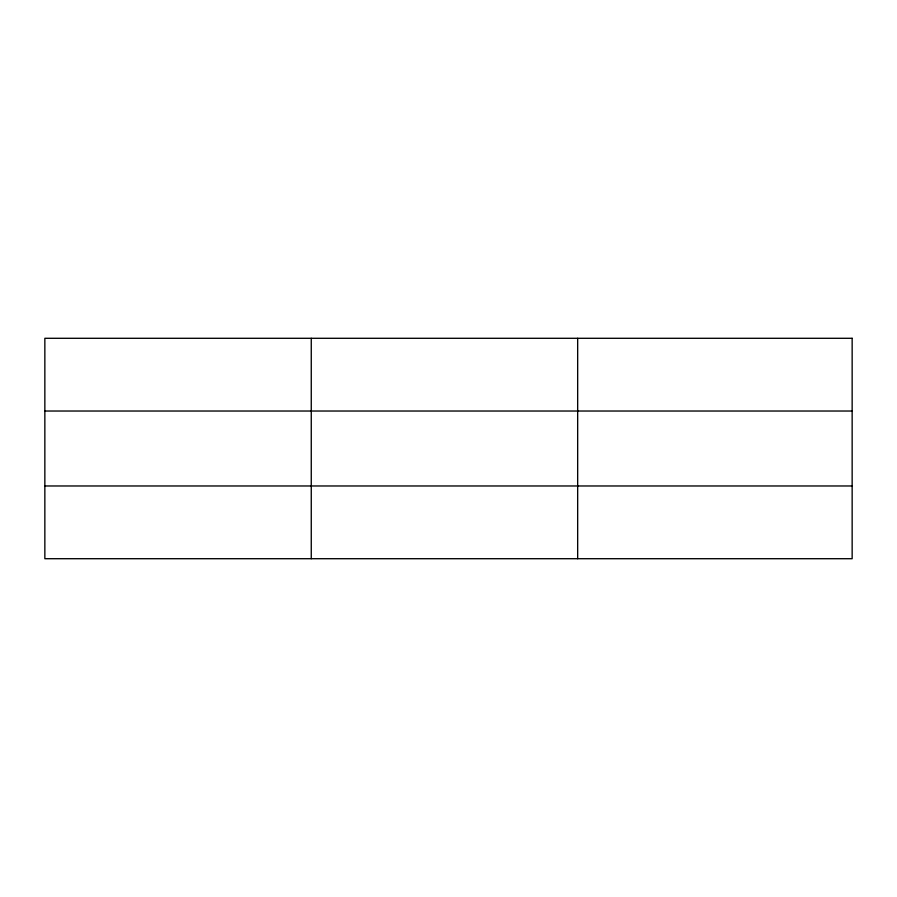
<?xml version="1.0" encoding="UTF-8"?>
<svg xmlns="http://www.w3.org/2000/svg" width="897" height="897" viewBox="0 0 897 897"><rect width="100%" height="100%" fill="white"/><g stroke="black" fill="none" stroke-linecap="round" stroke-linejoin="round"><path stroke-width="1.35" d="M311.259 558.708L311.259 338.292M577.668 558.708L577.668 338.292M44.85 411.028L852.15 411.028M44.85 485.972L852.15 485.972M852.15 338.292L852.15 558.708L44.85 558.708L44.85 338.292L852.15 338.292"/></g></svg>
